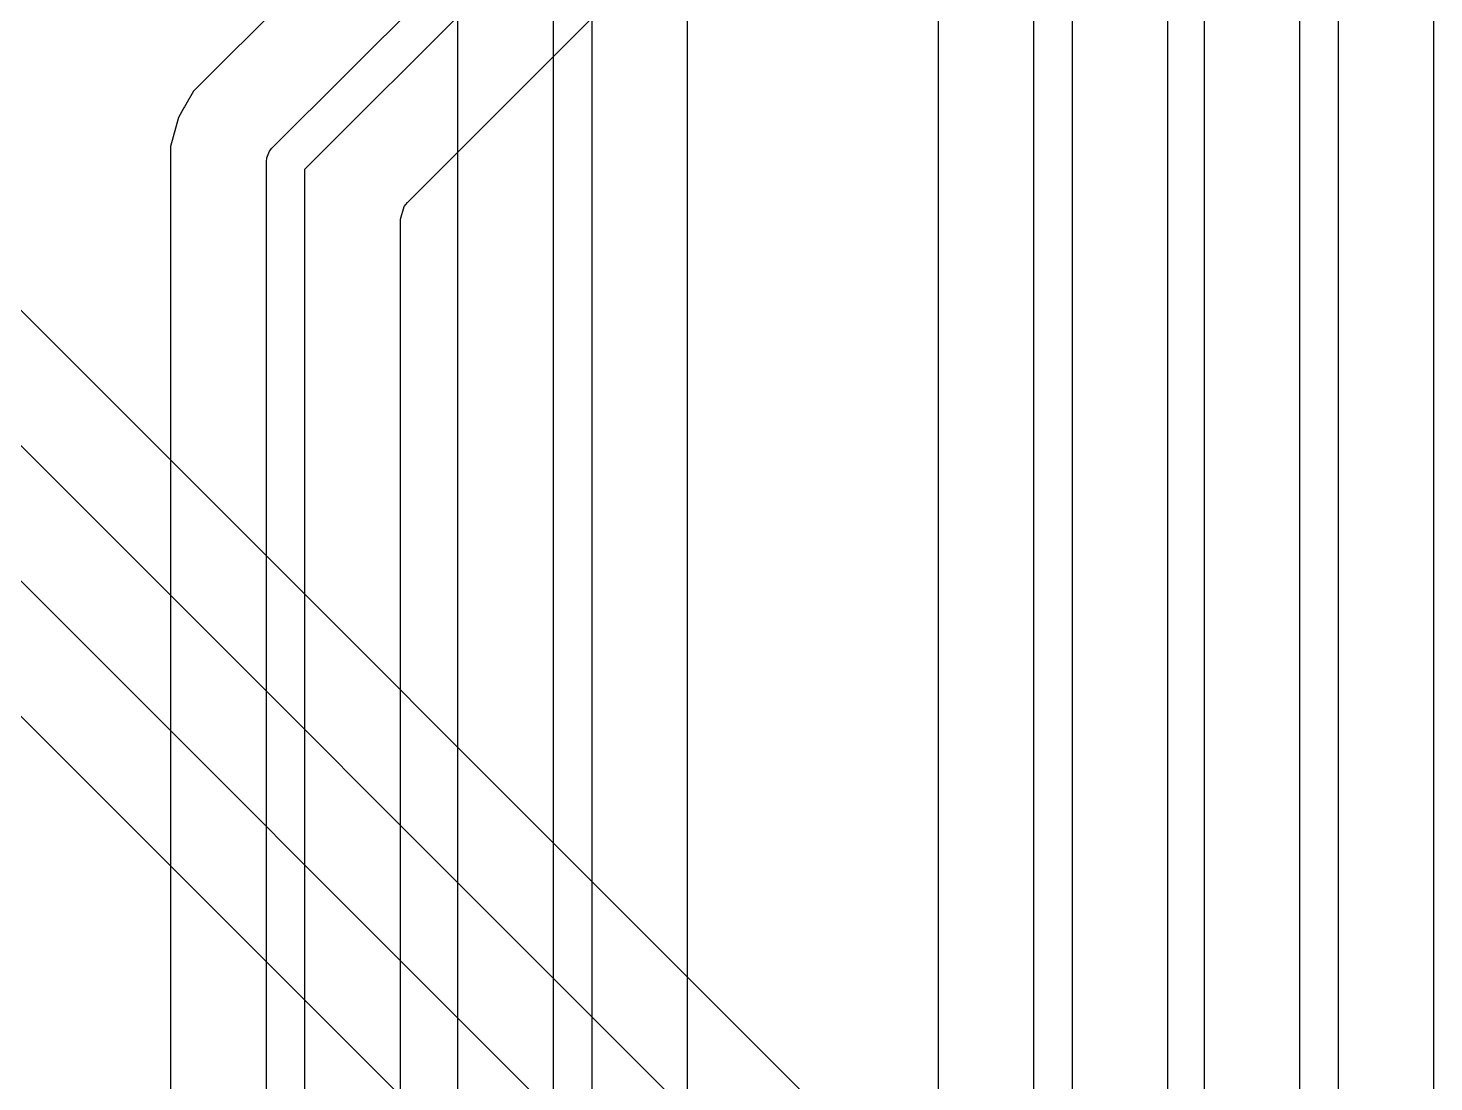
# Model space of a CAD drawing. Header units: inches. Extents: x 6.55 to 9.8, y -8.74 to -3.15.
# Drawn here: x 7.9392 to 8.2284, y -5.6034 to -5.3866 of the extents above; entities that cross this region are included whole.
import ezdxf

# ---------------------------------------------------------------- set-up
doc = ezdxf.new("R2010")
doc.units = ezdxf.units.IN
doc.header["$MEASUREMENT"] = 0
doc.layers.add('Edge.Cuts', color=254, linetype='CONTINUOUS', true_color=0xd0d2cd)

msp = doc.modelspace()

# ---------------------------------------------------------------- linework, layer by layer
at = {"layer": 'Edge.Cuts', "linetype": 'CONTINUOUS'}
for p, q in [((7.71156, -5.24643), (8.2153, -5.75016)), ((7.98934, -5.41132), (8.14923, -5.25143)), ((8.1548, -5.257), (7.99606, -5.41573)), ((8.20426, -5.76696), (7.69764, -5.26034)), ((7.69485, -5.28541), (8.19238, -5.78295)), ((8.0172, -5.42247), (8.15605, -5.28361)), ((8.1399, -5.6469), (7.78568, -5.29267)), ((8.07925, -5.29354), (7.97321, -5.39959)), ((8.17364, -5.6469), (8.17364, -5.29567)), ((8.14606, -6.71057), (8.14606, -5.30041)), ((8.15394, -5.29878), (8.15394, -6.7122)), ((8.20079, -6.78078), (8.20079, -5.3015)), ((8.20866, -5.30313), (8.20866, -6.77915)), ((8.18108, -5.30501), (8.18108, -6.76586)), ((8.04724, -6.68118), (8.04724, -5.31235)), ((8.05512, -5.31071), (8.05512, -6.67955)), ((8.12636, -5.3106), (8.12636, -6.70039)), ((8.07482, -6.66937), (8.07482, -5.31422)), ((8.22837, -6.76897), (8.22837, -5.31332)), ((8.02754, -5.32253), (8.02754, -6.67777)), ((7.97321, -5.39959), (7.97135, -5.40281)), ((7.97321, -5.39959), (7.97321, -5.39959)), ((7.97123, -5.403), (7.9701, -5.40498)), ((7.97135, -5.40281), (7.97123, -5.403)), ((7.97123, -5.403), (7.97123, -5.403)), ((7.9701, -5.40498), (7.96848, -5.41099)), ((7.9701, -5.40498), (7.9701, -5.40498)), ((7.9701, -5.40498), (7.9701, -5.40498)), ((7.96848, -5.41099), (7.96848, -5.41099)), ((7.96848, -5.41099), (7.96848, -5.41761)), ((7.98819, -5.4141), (7.98826, -5.41333)), ((7.98826, -5.41333), (7.98885, -5.41191)), ((7.98885, -5.41191), (7.98934, -5.41132)), ((7.98819, -7.26215), (7.98819, -5.4141)), ((7.99606, -5.41573), (7.99606, -7.30315)), ((7.96848, -5.41761), (7.96848, -5.41761)), ((7.96848, -5.41761), (7.96848, -7.25196)), ((8.01577, -5.42592), (8.01654, -5.42328)), ((8.01654, -5.42328), (8.0172, -5.42247)), ((8.01577, -7.26067), (8.01577, -5.42592))]:
    msp.add_line(p, q, dxfattribs=at)

doc.saveas('drawing.dxf')
